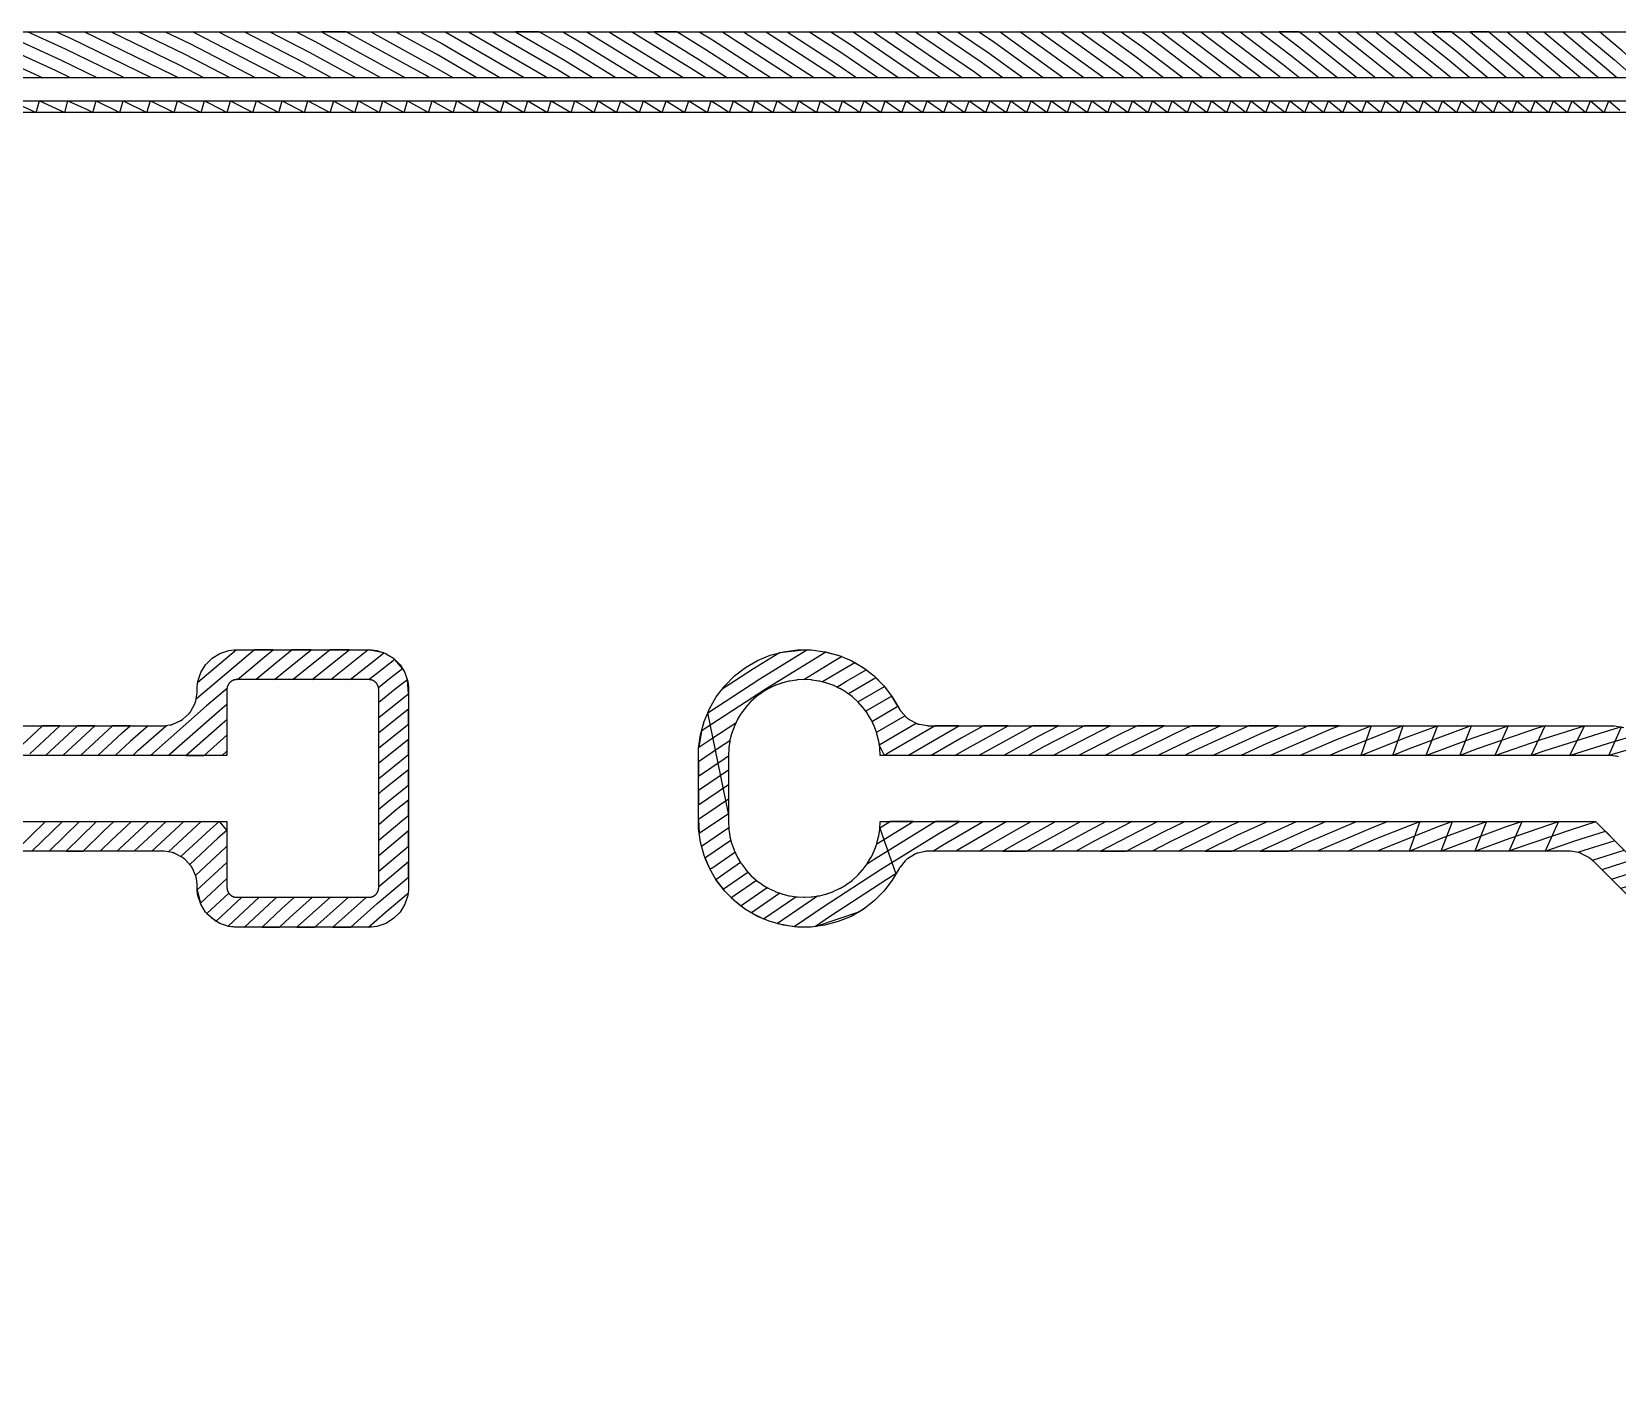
# Model space of a CAD drawing. Header units: metres. Extents: x 100 to 171, y -146 to -25.
# Drawn here: x 128.59 to 152.62, y -44.94 to -24.52 of the extents above; entities that cross this region are included whole.
import ezdxf

# ---------------------------------------------------------------- set-up
doc = ezdxf.new("R2010")
doc.units = ezdxf.units.M

msp = doc.modelspace()

# ---------------------------------------------------------------- linework, layer by layer
for points in [[(100.939, -24.525), (169.981, -24.525), (170.046, -24.528), (170.131, -24.541), (170.214, -24.562), (170.295, -24.591), (170.373, -24.627), (170.447, -24.672), (170.516, -24.723), (170.579, -24.781), (170.637, -24.844), (170.688, -24.913), (170.733, -24.987), (170.769, -25.065), (170.798, -25.146), (170.819, -25.229), (170.832, -25.314), (170.835, -25.379), (170.835, -145.421)], [(128.097, -24.525), (129.026, -24.95), (129.589, -25.225), (129.178, -25.225), (128.949, -25.113), (127.665, -24.525), (127.222, -24.525), (127.388, -24.596), (128.761, -25.225)], [(128.962, -24.525), (129.18, -24.625), (130.409, -25.225), (129.999, -25.225), (129.103, -24.788), (128.529, -24.525)], [(130.815, -25.225), (130.743, -25.188), (129.385, -24.525)], [(129.796, -24.525), (130.824, -25.027), (131.206, -25.225)], [(131.597, -25.225), (130.905, -24.866), (130.206, -24.525)], [(130.616, -24.525), (130.986, -24.705), (131.988, -25.225)], [(132.378, -25.225), (131.067, -24.545), (131.027, -24.525)], [(131.42, -24.525), (132.636, -25.156), (132.762, -25.225)], [(133.135, -25.225), (132.721, -24.997), (131.811, -24.525)], [(132.202, -24.525), (132.806, -24.838), (133.508, -25.225)], [(133.881, -25.225), (132.891, -24.68), (132.592, -24.525)], [(134.623, -25.225), (134.548, -25.181), (133.356, -24.525), (132.983, -24.525), (134.255, -25.225)], [(133.729, -24.525), (134.637, -25.025), (134.981, -25.225)], [(135.338, -25.225), (134.726, -24.868), (134.103, -24.525)], [(134.476, -24.525), (134.815, -24.711), (135.696, -25.225)], [(136.053, -25.225), (134.903, -24.555), (134.849, -24.525)], [(135.21, -24.525), (136.411, -25.225)], [(136.757, -25.225), (136.571, -25.11), (135.567, -24.525)], [(137.444, -25.225), (136.756, -24.801), (136.282, -24.525), (135.925, -24.525), (136.664, -24.956), (137.101, -25.225)], [(136.639, -24.525), (136.849, -24.647), (137.787, -25.225)], [(138.13, -25.225), (136.994, -24.525)], [(137.337, -24.525), (138.473, -25.225)], [(138.806, -25.225), (138.618, -25.103), (137.68, -24.525)], [(139.466, -25.225), (138.81, -24.799), (138.366, -24.525), (138.023, -24.525), (138.714, -24.951), (139.136, -25.225)], [(138.709, -24.525), (138.907, -24.647), (139.796, -25.225)], [(139.38, -24.525), (140.456, -25.225), (140.126, -25.225), (139.05, -24.525)], [(140.04, -24.525), (140.786, -25.01), (141.099, -25.225), (140.781, -25.225), (140.686, -25.16), (139.71, -24.525)], [(141.417, -25.225), (140.886, -24.861), (140.37, -24.525)], [(140.7, -24.525), (140.986, -24.711), (141.735, -25.225)], [(142.053, -25.225), (141.086, -24.561), (141.03, -24.525)], [(141.351, -24.525), (142.371, -25.225)], [(142.69, -25.225), (141.669, -24.525)], [(141.987, -24.525), (142.878, -25.136), (143.001, -25.225)], [(143.308, -25.225), (142.981, -24.989), (142.306, -24.525)], [(142.624, -24.525), (143.085, -24.841), (143.616, -25.225)], [(143.923, -25.225), (143.189, -24.694), (142.942, -24.525)], [(143.26, -24.525), (143.292, -24.547), (144.23, -25.225)], [(144.537, -25.225), (143.569, -24.525)], [(143.876, -24.525), (144.845, -25.225)], [(145.149, -25.225), (145.095, -25.184), (144.183, -24.525)], [(144.491, -24.525), (145.202, -25.039), (145.446, -25.225)], [(145.744, -25.225), (145.309, -24.894), (144.798, -24.525)], [(145.105, -24.525), (145.416, -24.75), (146.041, -25.225)], [(146.338, -25.225), (145.523, -24.605), (145.412, -24.525)], [(145.715, -24.525), (146.635, -25.225)], [(146.933, -25.225), (146.013, -24.525)], [(146.31, -24.525), (147.23, -25.225)], [(146.904, -24.525), (147.556, -25.021), (147.811, -25.225), (147.523, -25.225), (147.445, -25.162), (146.607, -24.525)], [(148.089, -24.525), (148.963, -25.225), (148.675, -25.225), (147.888, -24.595), (147.796, -24.525), (147.499, -24.525), (147.777, -24.737), (148.387, -25.225), (148.099, -25.225), (147.666, -24.879), (147.201, -24.525)], [(149.251, -25.225), (148.377, -24.525)], [(148.665, -24.525), (149.539, -25.225)], [(149.827, -25.225), (149.823, -25.221), (148.953, -24.525)], [(149.241, -24.525), (149.937, -25.082), (150.107, -25.225)], [(150.945, -25.225), (150.279, -24.665), (150.105, -24.525), (149.817, -24.525), (150.165, -24.804), (150.666, -25.225), (150.386, -25.225), (150.051, -24.943), (149.529, -24.525)], [(151.504, -25.225), (150.672, -24.525), (150.393, -24.525), (150.393, -24.525), (151.225, -25.225)], [(150.952, -24.525), (151.784, -25.225)], [(152.064, -25.225), (151.232, -24.525)], [(151.511, -24.525), (152.343, -25.225), (152.343, -25.225)], [(152.615, -25.225), (152.46, -25.088), (151.791, -24.525)], [(152.07, -24.525), (152.578, -24.952), (152.886, -25.225)], [(153.158, -25.225), (152.695, -24.816), (152.35, -24.525)], [(169.96, -25.225), (100.96, -25.225)], [(101.135, -25.575), (169.785, -25.575), (169.785, -145.225)], [(128.275, -25.575), (128.659, -25.751), (128.708, -25.575), (129.091, -25.751), (129.14, -25.575), (129.429, -25.707), (129.517, -25.751), (129.568, -25.575), (129.928, -25.751), (129.978, -25.575), (130.338, -25.751), (130.389, -25.575), (130.748, -25.751), (130.799, -25.575), (131.159, -25.751), (131.209, -25.575), (131.288, -25.614), (131.552, -25.751), (131.605, -25.575), (131.943, -25.751), (131.996, -25.575), (132.334, -25.751), (132.387, -25.575), (132.725, -25.751), (132.777, -25.575), (133.084, -25.734), (133.114, -25.751), (133.168, -25.575), (133.169, -25.576), (133.487, -25.751), (133.542, -25.575), (133.86, -25.751), (133.915, -25.575), (134.234, -25.751), (134.288, -25.575), (134.607, -25.751), (134.661, -25.575), (134.98, -25.751), (135.035, -25.575), (135.07, -25.595), (135.338, -25.751), (135.394, -25.575), (135.695, -25.751), (135.751, -25.575), (136.053, -25.751), (136.109, -25.575), (136.41, -25.751), (136.466, -25.575), (136.767, -25.751), (136.824, -25.575), (136.989, -25.671), (137.118, -25.751), (137.176, -25.575), (137.461, -25.751), (137.519, -25.575), (137.804, -25.751), (137.862, -25.575), (138.147, -25.751), (138.205, -25.575), (138.49, -25.751), (138.548, -25.575), (138.833, -25.751), (138.891, -25.575), (139.02, -25.655), (139.168, -25.751), (139.228, -25.575), (139.498, -25.751), (139.558, -25.575), (139.828, -25.751), (139.888, -25.575), (140.158, -25.751), (140.218, -25.575), (140.488, -25.751), (140.548, -25.575), (140.818, -25.751), (140.878, -25.575), (141.074, -25.702), (141.144, -25.751), (141.207, -25.575), (141.463, -25.751), (141.525, -25.575), (141.781, -25.751), (141.843, -25.575), (142.099, -25.751), (142.161, -25.575), (142.417, -25.751), (142.479, -25.575), (142.735, -25.751), (142.797, -25.575), (143.053, -25.751), (143.116, -25.575), (143.251, -25.668), (143.365, -25.751), (143.43, -25.575), (143.673, -25.751), (143.737, -25.575), (143.98, -25.751), (144.044, -25.575), (144.287, -25.751), (144.351, -25.575), (144.594, -25.751), (144.659, -25.575), (144.902, -25.751), (144.966, -25.575), (145.209, -25.751), (145.273, -25.575), (145.453, -25.705), (145.513, -25.751), (145.58, -25.575), (145.81, -25.751), (145.877, -25.575), (146.107, -25.751), (146.174, -25.575), (146.405, -25.751), (146.471, -25.575), (146.702, -25.751), (146.768, -25.575), (146.999, -25.751), (147.066, -25.575), (147.296, -25.751), (147.363, -25.575), (147.594, -25.751), (147.66, -25.575), (147.79, -25.673), (147.886, -25.751), (147.955, -25.575), (148.174, -25.751), (148.243, -25.575), (148.462, -25.751), (148.531, -25.575), (148.75, -25.751), (148.819, -25.575), (149.038, -25.751), (149.107, -25.575), (149.326, -25.751), (149.395, -25.575), (149.614, -25.751), (149.683, -25.575), (149.902, -25.751), (149.971, -25.575), (150.154, -25.721), (150.188, -25.751), (150.259, -25.575), (150.268, -25.582), (150.468, -25.751), (150.539, -25.575), (150.748, -25.751), (150.819, -25.575), (151.027, -25.751), (151.098, -25.575), (151.307, -25.751), (151.378, -25.575), (151.586, -25.751), (151.657, -25.575), (151.866, -25.751), (151.937, -25.575), (152.145, -25.751), (152.216, -25.575), (152.425, -25.751), (152.496, -25.575), (152.66, -25.713)], [(169.085, -25.751), (101.835, -25.751)], [(122.425, -35.049), (130.575, -35.049), (130.579, -35.049), (130.583, -35.049), (130.587, -35.049), (130.59, -35.049), (130.594, -35.048), (130.686, -35.037), (130.689, -35.036), (130.693, -35.036), (130.697, -35.035), (130.7, -35.034), (130.704, -35.034), (130.707, -35.033), (130.711, -35.032), (130.714, -35.031), (130.717, -35.029), (130.721, -35.028), (130.724, -35.027), (130.728, -35.025), (130.84, -34.976), (130.844, -34.974), (130.847, -34.973), (130.851, -34.971), (130.854, -34.969), (130.857, -34.967), (130.86, -34.965), (130.864, -34.963), (130.867, -34.961), (130.87, -34.959), (130.873, -34.956), (130.876, -34.954), (130.879, -34.952), (130.882, -34.949), (130.972, -34.866), (130.975, -34.863), (130.978, -34.86), (130.98, -34.858), (130.983, -34.855), (130.985, -34.852), (130.988, -34.849), (130.99, -34.846), (130.992, -34.843), (130.995, -34.84), (130.997, -34.836), (130.999, -34.833), (131.001, -34.83), (131.003, -34.827), (131.061, -34.718), (131.063, -34.715), (131.065, -34.712), (131.066, -34.708), (131.068, -34.705), (131.069, -34.701), (131.07, -34.697), (131.072, -34.694), (131.073, -34.69), (131.074, -34.687), (131.075, -34.683), (131.076, -34.679), (131.077, -34.675), (131.077, -34.672), (131.097, -34.55), (131.098, -34.547), (131.098, -34.543), (131.099, -34.54), (131.099, -34.536), (131.099, -34.533), (131.099, -34.529), (131.099, -34.525), (131.099, -34.458), (131.108, -34.379), (131.152, -34.244), (131.226, -34.125), (131.325, -34.026), (131.444, -33.952), (131.579, -33.908), (131.658, -33.899), (133.742, -33.899), (133.821, -33.908), (133.956, -33.952), (133.979, -33.967), (134.075, -34.026), (134.174, -34.125), (134.248, -34.244), (134.292, -34.379), (134.3, -34.458), (134.3, -37.542), (134.292, -37.621), (134.248, -37.756), (134.174, -37.875), (134.075, -37.974), (133.956, -38.048), (133.821, -38.092), (133.742, -38.101), (131.658, -38.101), (131.579, -38.092), (131.444, -38.048), (131.325, -37.974), (131.226, -37.875), (131.152, -37.756), (131.108, -37.621), (131.105, -37.596), (131.099, -37.542), (131.099, -37.475), (131.099, -37.471), (131.099, -37.467), (131.099, -37.463), (131.099, -37.46), (131.098, -37.456), (131.087, -37.364), (131.086, -37.361), (131.086, -37.357), (131.085, -37.353), (131.084, -37.35), (131.084, -37.346), (131.083, -37.343), (131.082, -37.339), (131.081, -37.336), (131.079, -37.333), (131.078, -37.329), (131.077, -37.326), (131.075, -37.322), (131.026, -37.21), (131.024, -37.206), (131.023, -37.203), (131.021, -37.199), (131.019, -37.196), (131.017, -37.193), (131.015, -37.19), (131.013, -37.186), (131.011, -37.183), (131.009, -37.18), (131.006, -37.177), (131.004, -37.174), (131.002, -37.171), (130.999, -37.168), (130.916, -37.078), (130.913, -37.075), (130.91, -37.072), (130.908, -37.07), (130.905, -37.067), (130.902, -37.065), (130.899, -37.062), (130.896, -37.06), (130.893, -37.058), (130.89, -37.055), (130.886, -37.053), (130.883, -37.051), (130.88, -37.049), (130.877, -37.047), (130.768, -36.989), (130.765, -36.987), (130.762, -36.985), (130.758, -36.984), (130.755, -36.982), (130.751, -36.981), (130.747, -36.98), (130.744, -36.978), (130.74, -36.977), (130.737, -36.976), (130.733, -36.975), (130.729, -36.974), (130.725, -36.973), (130.722, -36.973), (130.6, -36.953), (130.597, -36.952), (130.593, -36.952), (130.59, -36.951), (130.586, -36.951), (130.583, -36.951), (130.579, -36.951), (130.575, -36.951), (123.111, -36.951)], [(131.712, -34.35), (132.176, -33.959), (132.251, -33.899), (131.968, -33.899), (131.124, -34.609), (131.081, -34.647)], [(131.107, -34.389), (131.688, -33.899)], [(132.271, -34.35), (132.405, -34.237), (132.827, -33.899), (132.539, -33.899), (132.29, -34.098), (131.991, -34.35)], [(132.84, -34.35), (133.403, -33.899), (133.115, -33.899), (132.552, -34.35)], [(133.416, -34.35), (133.794, -34.047), (133.93, -33.944), (133.691, -33.899), (133.684, -33.905), (133.128, -34.35)], [(133.846, -34.467), (134.016, -34.331), (134.21, -34.183), (134.094, -34.045), (133.905, -34.189), (133.704, -34.35)], [(163.396, -48.24), (152.26, -37.104), (152.258, -37.102), (152.255, -37.1), (152.253, -37.098), (152.218, -37.067), (152.215, -37.064), (152.212, -37.062), (152.209, -37.06), (152.206, -37.057), (152.203, -37.055), (152.2, -37.053), (152.197, -37.051), (152.194, -37.049), (152.19, -37.047), (152.082, -36.989), (152.079, -36.987), (152.075, -36.985), (152.072, -36.984), (152.068, -36.982), (152.065, -36.981), (152.061, -36.98), (152.058, -36.978), (152.054, -36.977), (152.05, -36.976), (152.047, -36.975), (152.043, -36.974), (152.039, -36.973), (152.035, -36.973), (151.914, -36.953), (151.91, -36.952), (151.907, -36.952), (151.903, -36.951), (151.9, -36.951), (151.896, -36.951), (151.893, -36.951), (151.889, -36.951), (142.191, -36.951), (142.186, -36.951), (142.166, -36.951), (142.162, -36.951), (142.159, -36.951), (142.155, -36.952), (142.151, -36.952), (142.148, -36.953), (142.144, -36.953), (142.141, -36.954), (142.137, -36.955), (142.017, -36.982), (142.013, -36.983), (142.01, -36.983), (142.006, -36.985), (142.002, -36.986), (141.999, -36.987), (141.995, -36.988), (141.992, -36.99), (141.988, -36.991), (141.985, -36.993), (141.981, -36.995), (141.978, -36.996), (141.975, -36.998), (141.971, -37), (141.866, -37.065), (141.863, -37.067), (141.86, -37.069), (141.857, -37.071), (141.854, -37.073), (141.851, -37.076), (141.848, -37.078), (141.845, -37.081), (141.842, -37.083), (141.839, -37.086), (141.837, -37.089), (141.834, -37.091), (141.832, -37.094), (141.829, -37.097), (141.751, -37.192), (141.749, -37.195), (141.746, -37.198), (141.744, -37.201), (141.742, -37.203), (141.74, -37.206), (141.739, -37.209), (141.737, -37.212), (141.634, -37.391), (141.506, -37.558), (141.358, -37.706), (141.191, -37.834), (141.009, -37.939), (140.816, -38.019), (140.613, -38.073), (140.405, -38.101), (140.195, -38.101), (139.987, -38.073), (139.784, -38.019), (139.591, -37.939), (139.418, -37.839), (139.409, -37.834), (139.242, -37.706), (139.094, -37.558), (138.966, -37.391), (138.861, -37.209), (138.808, -37.081), (138.781, -37.016), (138.727, -36.813), (138.699, -36.605), (138.699, -35.395), (138.727, -35.187), (138.781, -34.984), (138.861, -34.791), (138.966, -34.609), (139.094, -34.442), (139.242, -34.294), (139.409, -34.166), (139.591, -34.061), (139.784, -33.981), (139.987, -33.927), (140.195, -33.899), (140.405, -33.899), (140.613, -33.927), (140.706, -33.952), (140.816, -33.981), (141.009, -34.061), (141.191, -34.166), (141.358, -34.294), (141.506, -34.442), (141.634, -34.609), (141.737, -34.787), (141.739, -34.791), (141.75, -34.809), (141.752, -34.812), (141.754, -34.815), (141.756, -34.818), (141.758, -34.821), (141.76, -34.823), (141.762, -34.826), (141.765, -34.829), (141.767, -34.832), (141.85, -34.922), (141.853, -34.925), (141.856, -34.928), (141.859, -34.93), (141.861, -34.933), (141.864, -34.935), (141.867, -34.938), (141.87, -34.94), (141.873, -34.942), (141.876, -34.945), (141.88, -34.947), (141.883, -34.949), (141.886, -34.951), (141.889, -34.953), (141.998, -35.011), (142.001, -35.013), (142.005, -35.015), (142.008, -35.016), (142.011, -35.018), (142.015, -35.019), (142.019, -35.02), (142.022, -35.022), (142.026, -35.023), (142.03, -35.024), (142.033, -35.025), (142.037, -35.026), (142.041, -35.027), (142.044, -35.027), (142.166, -35.047), (142.169, -35.048), (142.173, -35.048), (142.176, -35.049), (142.18, -35.049), (142.183, -35.049), (142.187, -35.049), (142.191, -35.049), (152.575, -35.049), (152.723, -35.073)], [(139.15, -36.16), (138.699, -36.469), (138.709, -36.68), (139.15, -36.378), (138.836, -34.852), (139.627, -34.337), (140.338, -33.899), (139.922, -33.944), (139.531, -34.185), (139.053, -34.496)], [(140.292, -34.35), (140.754, -34.066), (140.864, -34.001), (140.629, -33.931), (139.723, -34.489), (138.799, -35.091), (138.742, -35.13), (138.702, -35.376), (138.899, -35.24), (139.264, -35.003)], [(140.795, -34.463), (140.939, -34.374), (141.237, -34.201), (141.064, -34.093), (140.847, -34.22), (140.578, -34.385)], [(122.707, -36.5), (131.55, -36.5), (131.55, -37.5), (131.55, -37.504), (131.55, -37.507), (131.55, -37.511), (131.551, -37.515), (131.551, -37.518), (131.552, -37.522), (131.552, -37.526), (131.553, -37.529), (131.554, -37.533), (131.554, -37.536), (131.555, -37.54), (131.556, -37.544), (131.558, -37.547), (131.559, -37.551), (131.56, -37.554), (131.561, -37.557), (131.563, -37.561), (131.564, -37.564), (131.566, -37.567), (131.568, -37.571), (131.569, -37.574), (131.571, -37.577), (131.573, -37.58), (131.575, -37.583), (131.577, -37.586), (131.58, -37.589), (131.582, -37.592), (131.584, -37.595), (131.586, -37.598), (131.589, -37.601), (131.591, -37.603), (131.594, -37.606), (131.597, -37.609), (131.599, -37.611), (131.602, -37.614), (131.605, -37.616), (131.608, -37.618), (131.611, -37.62), (131.614, -37.623), (131.617, -37.625), (131.62, -37.627), (131.623, -37.629), (131.626, -37.631), (131.629, -37.632), (131.633, -37.634), (131.636, -37.636), (131.639, -37.637), (131.643, -37.639), (131.646, -37.64), (131.649, -37.641), (131.653, -37.642), (131.656, -37.644), (131.66, -37.645), (131.664, -37.646), (131.667, -37.646), (131.671, -37.647), (131.674, -37.648), (131.678, -37.648), (131.682, -37.649), (131.685, -37.649), (131.689, -37.65), (131.693, -37.65), (131.696, -37.65), (131.7, -37.65), (133.7, -37.65), (133.704, -37.65), (133.707, -37.65), (133.711, -37.65), (133.715, -37.649), (133.718, -37.649), (133.722, -37.648), (133.726, -37.648), (133.729, -37.647), (133.733, -37.646), (133.736, -37.646), (133.74, -37.645), (133.744, -37.644), (133.747, -37.642), (133.751, -37.641), (133.754, -37.64), (133.757, -37.639), (133.761, -37.637), (133.764, -37.636), (133.767, -37.634), (133.771, -37.632), (133.774, -37.631), (133.777, -37.629), (133.78, -37.627), (133.783, -37.625), (133.786, -37.623), (133.789, -37.62), (133.792, -37.618), (133.795, -37.616), (133.798, -37.614), (133.801, -37.611), (133.803, -37.609), (133.806, -37.606), (133.809, -37.603), (133.811, -37.601), (133.814, -37.598), (133.816, -37.595), (133.818, -37.592), (133.82, -37.589), (133.823, -37.586), (133.825, -37.583), (133.827, -37.58), (133.829, -37.577), (133.831, -37.574), (133.832, -37.571), (133.834, -37.567), (133.836, -37.564), (133.837, -37.561), (133.839, -37.557), (133.84, -37.554), (133.841, -37.551), (133.842, -37.547), (133.844, -37.544), (133.845, -37.54), (133.846, -37.536), (133.846, -37.533), (133.847, -37.529), (133.848, -37.526), (133.848, -37.522), (133.849, -37.518), (133.849, -37.515), (133.85, -37.511), (133.85, -37.507), (133.85, -37.504), (133.85, -37.5), (133.85, -34.5), (133.85, -34.496), (133.85, -34.493), (133.85, -34.489), (133.849, -34.485), (133.849, -34.482), (133.848, -34.478), (133.848, -34.474), (133.847, -34.471), (133.846, -34.467), (133.846, -34.464), (133.845, -34.46), (133.844, -34.456), (133.842, -34.453), (133.841, -34.449), (133.84, -34.446), (133.839, -34.443), (133.837, -34.439), (133.836, -34.436), (133.834, -34.433), (133.832, -34.429), (133.831, -34.426), (133.829, -34.423), (133.827, -34.42), (133.825, -34.417), (133.823, -34.414), (133.82, -34.411), (133.818, -34.408), (133.816, -34.405), (133.814, -34.402), (133.811, -34.399), (133.809, -34.397), (133.806, -34.394), (133.803, -34.391), (133.801, -34.389), (133.798, -34.386), (133.795, -34.384), (133.792, -34.382), (133.789, -34.38), (133.786, -34.377), (133.783, -34.375), (133.78, -34.373), (133.777, -34.371), (133.774, -34.369), (133.771, -34.368), (133.767, -34.366), (133.764, -34.364), (133.761, -34.363), (133.757, -34.361), (133.754, -34.36), (133.751, -34.359), (133.747, -34.358), (133.744, -34.356), (133.74, -34.355), (133.736, -34.354), (133.733, -34.354), (133.729, -34.353), (133.726, -34.352), (133.722, -34.352), (133.718, -34.351), (133.715, -34.351), (133.711, -34.35), (133.707, -34.35), (133.704, -34.35), (133.7, -34.35), (131.7, -34.35), (131.696, -34.35), (131.693, -34.35), (131.689, -34.35), (131.685, -34.351), (131.682, -34.351), (131.678, -34.352), (131.674, -34.352), (131.671, -34.353), (131.667, -34.354), (131.664, -34.354), (131.66, -34.355), (131.656, -34.356), (131.653, -34.358), (131.649, -34.359), (131.646, -34.36), (131.643, -34.361), (131.639, -34.363), (131.636, -34.364), (131.633, -34.366), (131.629, -34.368), (131.626, -34.369), (131.623, -34.371), (131.62, -34.373), (131.617, -34.375), (131.614, -34.377), (131.611, -34.38), (131.608, -34.382), (131.605, -34.384), (131.602, -34.386), (131.599, -34.389), (131.597, -34.391), (131.594, -34.394), (131.591, -34.397), (131.589, -34.399), (131.586, -34.402), (131.584, -34.405), (131.582, -34.408), (131.58, -34.411), (131.577, -34.414), (131.575, -34.417), (131.573, -34.42), (131.571, -34.423), (131.569, -34.426), (131.568, -34.429), (131.566, -34.433), (131.564, -34.436), (131.563, -34.439), (131.561, -34.443), (131.56, -34.446), (131.559, -34.449), (131.558, -34.453), (131.556, -34.456), (131.555, -34.46), (131.554, -34.464), (131.554, -34.467), (131.553, -34.471), (131.552, -34.474), (131.552, -34.478), (131.551, -34.482), (131.551, -34.485), (131.55, -34.489), (131.55, -34.493), (131.55, -34.496), (131.55, -34.5), (131.55, -35.5), (122.5, -35.5)], [(133.85, -34.925), (134.237, -34.615), (134.3, -34.567), (134.284, -34.353), (134.127, -34.473), (133.85, -34.694)], [(152.638, -35.519), (152.605, -35.511), (152.601, -35.51), (152.598, -35.509), (152.594, -35.509), (152.59, -35.508), (152.556, -35.503), (152.553, -35.503), (152.549, -35.502), (152.545, -35.502), (152.542, -35.502), (152.507, -35.5), (152.504, -35.5), (152.5, -35.5), (141.45, -35.5), (141.45, -35.496), (141.45, -35.493), (141.445, -35.395), (141.445, -35.391), (141.444, -35.387), (141.444, -35.384), (141.444, -35.38), (141.429, -35.283), (141.429, -35.279), (141.428, -35.276), (141.427, -35.272), (141.426, -35.268), (141.402, -35.173), (141.402, -35.17), (141.4, -35.166), (141.399, -35.163), (141.398, -35.159), (141.365, -35.067), (141.364, -35.063), (141.362, -35.06), (141.361, -35.057), (141.359, -35.053), (141.318, -34.964), (141.316, -34.961), (141.314, -34.958), (141.312, -34.955), (141.311, -34.951), (141.26, -34.867), (141.258, -34.864), (141.256, -34.861), (141.254, -34.858), (141.252, -34.855), (141.193, -34.776), (141.191, -34.773), (141.189, -34.77), (141.187, -34.768), (141.184, -34.765), (141.118, -34.692), (141.116, -34.689), (141.113, -34.687), (141.111, -34.684), (141.108, -34.682), (141.035, -34.616), (141.032, -34.613), (141.03, -34.611), (141.027, -34.609), (141.024, -34.607), (140.945, -34.548), (140.942, -34.546), (140.939, -34.544), (140.936, -34.542), (140.933, -34.54), (140.849, -34.489), (140.845, -34.488), (140.842, -34.486), (140.839, -34.484), (140.836, -34.482), (140.747, -34.441), (140.743, -34.439), (140.74, -34.438), (140.737, -34.436), (140.733, -34.435), (140.641, -34.402), (140.637, -34.401), (140.634, -34.4), (140.63, -34.398), (140.627, -34.398), (140.532, -34.374), (140.528, -34.373), (140.524, -34.372), (140.521, -34.371), (140.517, -34.371), (140.42, -34.356), (140.416, -34.356), (140.413, -34.356), (140.409, -34.355), (140.405, -34.355), (140.307, -34.35), (140.304, -34.35), (140.3, -34.35), (140.296, -34.35), (140.293, -34.35), (140.195, -34.355), (140.191, -34.355), (140.187, -34.356), (140.184, -34.356), (140.18, -34.356), (140.083, -34.371), (140.079, -34.371), (140.076, -34.372), (140.072, -34.373), (140.068, -34.374), (139.973, -34.398), (139.97, -34.398), (139.966, -34.4), (139.963, -34.401), (139.959, -34.402), (139.867, -34.435), (139.863, -34.436), (139.86, -34.438), (139.857, -34.439), (139.853, -34.441), (139.764, -34.482), (139.761, -34.484), (139.758, -34.486), (139.755, -34.488), (139.751, -34.489), (139.667, -34.54), (139.664, -34.542), (139.661, -34.544), (139.658, -34.546), (139.655, -34.548), (139.576, -34.607), (139.573, -34.609), (139.57, -34.611), (139.568, -34.613), (139.565, -34.616), (139.492, -34.682), (139.489, -34.684), (139.487, -34.687), (139.484, -34.689), (139.482, -34.692), (139.416, -34.765), (139.413, -34.768), (139.411, -34.77), (139.409, -34.773), (139.407, -34.776), (139.348, -34.855), (139.346, -34.858), (139.344, -34.861), (139.342, -34.864), (139.34, -34.867), (139.289, -34.951), (139.288, -34.955), (139.286, -34.958), (139.284, -34.961), (139.282, -34.964), (139.241, -35.053), (139.239, -35.057), (139.238, -35.06), (139.236, -35.063), (139.235, -35.067), (139.202, -35.159), (139.201, -35.163), (139.2, -35.166), (139.198, -35.17), (139.198, -35.173), (139.174, -35.268), (139.173, -35.272), (139.172, -35.276), (139.171, -35.279), (139.171, -35.283), (139.156, -35.38), (139.156, -35.384), (139.156, -35.387), (139.155, -35.391), (139.155, -35.395), (139.15, -35.493), (139.15, -35.496), (139.15, -35.5), (139.15, -36.5), (139.15, -36.504), (139.15, -36.507), (139.155, -36.605), (139.155, -36.609), (139.156, -36.613), (139.156, -36.616), (139.156, -36.62), (139.171, -36.717), (139.171, -36.721), (139.172, -36.724), (139.173, -36.728), (139.174, -36.732), (139.198, -36.827), (139.198, -36.83), (139.2, -36.834), (139.201, -36.837), (139.202, -36.841), (139.235, -36.933), (139.236, -36.937), (139.238, -36.94), (139.239, -36.943), (139.241, -36.947), (139.282, -37.036), (139.284, -37.039), (139.286, -37.042), (139.288, -37.045), (139.289, -37.049), (139.34, -37.133), (139.342, -37.136), (139.344, -37.139), (139.346, -37.142), (139.348, -37.145), (139.407, -37.224), (139.409, -37.227), (139.411, -37.23), (139.413, -37.232), (139.416, -37.235), (139.482, -37.308), (139.484, -37.311), (139.487, -37.313), (139.489, -37.316), (139.492, -37.318), (139.565, -37.384), (139.568, -37.387), (139.57, -37.389), (139.573, -37.391), (139.576, -37.393), (139.655, -37.452), (139.658, -37.454), (139.661, -37.456), (139.664, -37.458), (139.667, -37.46), (139.751, -37.511), (139.755, -37.512), (139.758, -37.514), (139.761, -37.516), (139.764, -37.518), (139.853, -37.559), (139.857, -37.561), (139.86, -37.562), (139.863, -37.564), (139.867, -37.565), (139.959, -37.598), (139.963, -37.599), (139.966, -37.6), (139.97, -37.602), (139.973, -37.602), (140.068, -37.626), (140.072, -37.627), (140.076, -37.628), (140.079, -37.629), (140.083, -37.629), (140.18, -37.644), (140.184, -37.644), (140.187, -37.644), (140.191, -37.645), (140.195, -37.645), (140.293, -37.65), (140.296, -37.65), (140.3, -37.65), (140.304, -37.65), (140.307, -37.65), (140.405, -37.645), (140.409, -37.645), (140.413, -37.644), (140.416, -37.644), (140.42, -37.644), (140.517, -37.629), (140.521, -37.629), (140.524, -37.628), (140.528, -37.627), (140.532, -37.626), (140.627, -37.602), (140.63, -37.602), (140.634, -37.6), (140.637, -37.599), (140.641, -37.598), (140.733, -37.565), (140.737, -37.564), (140.74, -37.562), (140.743, -37.561), (140.747, -37.559), (140.836, -37.518), (140.839, -37.516), (140.842, -37.514), (140.845, -37.512), (140.849, -37.511), (140.933, -37.46), (140.936, -37.458), (140.939, -37.456), (140.942, -37.454), (140.945, -37.452), (141.024, -37.393), (141.027, -37.391), (141.03, -37.389), (141.032, -37.387), (141.035, -37.384), (141.108, -37.318), (141.111, -37.316), (141.113, -37.313), (141.116, -37.311), (141.118, -37.308), (141.184, -37.235), (141.187, -37.232), (141.189, -37.23), (141.191, -37.227), (141.193, -37.224), (141.252, -37.145), (141.254, -37.142), (141.256, -37.139), (141.258, -37.136), (141.26, -37.133), (141.311, -37.049), (141.312, -37.045), (141.314, -37.042), (141.316, -37.039), (141.318, -37.036), (141.359, -36.947), (141.361, -36.943), (141.362, -36.94), (141.364, -36.937), (141.365, -36.933), (141.398, -36.841), (141.399, -36.837), (141.4, -36.834), (141.402, -36.83), (141.402, -36.827), (141.426, -36.732), (141.427, -36.728), (141.428, -36.724), (141.429, -36.721), (141.429, -36.717), (141.444, -36.62), (141.444, -36.616), (141.444, -36.613), (141.445, -36.609), (141.445, -36.605), (141.45, -36.507), (141.45, -36.504), (141.45, -36.5), (152.293, -36.5), (164, -48.207)], [(141.115, -34.689), (141.124, -34.683), (141.516, -34.455), (141.386, -34.322), (141.032, -34.529), (140.97, -34.567)], [(131.551, -34.485), (131.242, -34.746), (130.389, -35.5), (130.121, -35.5), (130.206, -35.421), (130.633, -35.043)], [(141.326, -34.982), (141.717, -34.754), (141.626, -34.599), (141.232, -34.829)], [(130.66, -35.5), (131.359, -34.882), (131.55, -34.721), (131.55, -34.957), (131.477, -35.018), (130.932, -35.5), (131.204, -35.5), (131.55, -35.194), (131.55, -35.434), (131.475, -35.5)], [(133.85, -36.314), (134.003, -36.185), (134.3, -35.948), (134.3, -35.717), (133.889, -36.046), (133.85, -36.079), (133.85, -35.847), (134.3, -35.486), (134.3, -35.256), (133.85, -35.617), (133.85, -35.386), (134.3, -35.025), (134.3, -34.795), (133.85, -35.155)], [(128.563, -35.474), (129.019, -35.049), (128.755, -35.049), (128.439, -35.343)], [(130.354, -35.049), (130.085, -35.288), (129.857, -35.5), (129.592, -35.5), (129.964, -35.155), (130.083, -35.049), (129.813, -35.049), (129.328, -35.5), (129.063, -35.5), (129.548, -35.049), (129.284, -35.049), (128.799, -35.5), (128.536, -35.5)], [(141.828, -34.898), (141.402, -35.146), (141.395, -35.151)], [(147.35, -35.5), (147.374, -35.489), (148.286, -35.098), (148.407, -35.049), (147.942, -35.049), (147.301, -35.324), (146.918, -35.5), (146.485, -35.5), (147.228, -35.16), (147.485, -35.049), (147.036, -35.049), (146.242, -35.414), (146.065, -35.5), (145.654, -35.5), (146.165, -35.251), (146.604, -35.049), (146.172, -35.049), (146.088, -35.088), (145.244, -35.5), (144.849, -35.5), (145.096, -35.372), (145.756, -35.049), (145.346, -35.049), (145.015, -35.211), (144.458, -35.5), (144.068, -35.5), (144.934, -35.05), (144.936, -35.049), (144.545, -35.049), (143.937, -35.365), (143.692, -35.5), (143.318, -35.5), (143.852, -35.206), (144.154, -35.049), (143.763, -35.049), (142.945, -35.5), (142.583, -35.5), (142.767, -35.392), (143.39, -35.049), (143.017, -35.049), (142.679, -35.236), (142.225, -35.5), (141.868, -35.5), (142.59, -35.079), (142.644, -35.049), (142.283, -35.049), (141.587, -35.455), (141.515, -35.5), (141.437, -35.336), (141.494, -35.301), (141.994, -35.009)], [(153.152, -35.308), (152.542, -35.484), (152.493, -35.5), (152.688, -35.067), (152.438, -35.14), (151.526, -35.429), (151.319, -35.5), (151.531, -35.049), (151.413, -35.087), (150.5, -35.401), (150.234, -35.5), (150.415, -35.049), (150.379, -35.062), (149.466, -35.401), (149.22, -35.5), (149.379, -35.049), (149.336, -35.066), (148.424, -35.43), (148.262, -35.5), (147.805, -35.5), (148.355, -35.264), (148.892, -35.049), (148.735, -35.5), (149.401, -35.233), (149.896, -35.049), (149.718, -35.5), (150.439, -35.231), (150.968, -35.049), (150.766, -35.5), (151.469, -35.258), (152.127, -35.049), (151.897, -35.5), (152.49, -35.312), (152.97, -35.173)], [(139.172, -35.278), (138.999, -35.39), (138.699, -35.596), (138.699, -35.814), (139.099, -35.54), (139.15, -35.507), (139.15, -35.723), (138.699, -36.032), (138.699, -36.25), (139.15, -35.941)], [(133.85, -36.785), (134.232, -36.464), (134.3, -36.409), (134.3, -36.178), (134.117, -36.325), (133.85, -36.55)], [(128.338, -36.951), (128.799, -36.5), (129.057, -36.5), (128.595, -36.951)], [(128.853, -36.951), (129.315, -36.5), (129.573, -36.5), (129.556, -36.516), (129.111, -36.951), (129.369, -36.951), (129.68, -36.647), (129.838, -36.5), (130.102, -36.5), (129.804, -36.777), (129.626, -36.951)], [(129.884, -36.951), (129.928, -36.908), (130.367, -36.5), (130.631, -36.5), (130.146, -36.951)], [(130.411, -36.951), (130.895, -36.5), (131.16, -36.5), (130.662, -36.963)], [(130.85, -37.033), (131.294, -36.622), (131.431, -36.5), (131.55, -36.635), (131.414, -36.755), (130.985, -37.154)], [(140.506, -37.631), (140.499, -37.635), (139.896, -38.049), (140.148, -38.094), (140.599, -37.785), (141.457, -37.227), (142.327, -36.69), (142.654, -36.5), (142.296, -36.5), (142.235, -36.536), (141.36, -37.075), (141.251, -37.146)], [(141.399, -36.84), (141.95, -36.5), (141.607, -36.5), (141.445, -36.6), (141.689, -37.295), (141.553, -37.379), (140.699, -37.934), (140.469, -38.092), (141.128, -37.87), (141.23, -37.803)], [(142.248, -36.951), (142.42, -36.845), (143.011, -36.5), (143.368, -36.5), (142.596, -36.951)], [(142.953, -36.951), (143.477, -36.645), (143.741, -36.5), (144.114, -36.5), (143.566, -36.802), (143.311, -36.951), (143.669, -36.951), (144.487, -36.5), (144.875, -36.5), (144.616, -36.635), (144.042, -36.951)], [(144.415, -36.951), (144.701, -36.793), (145.266, -36.5), (145.657, -36.5), (144.789, -36.951), (145.18, -36.951), (145.743, -36.658), (146.067, -36.5), (146.477, -36.5), (145.824, -36.819), (145.571, -36.951)], [(145.965, -36.951), (146.78, -36.553), (146.895, -36.5), (147.327, -36.5), (146.857, -36.715), (146.375, -36.951), (146.786, -36.951), (146.934, -36.878), (147.759, -36.5), (148.212, -36.5), (147.885, -36.641), (147.208, -36.951), (147.64, -36.951), (147.958, -36.805), (148.669, -36.5), (149.142, -36.5), (148.906, -36.595), (148.075, -36.951)], [(148.532, -36.951), (148.975, -36.761), (149.627, -36.5), (149.47, -36.951), (149.984, -36.745), (150.642, -36.5), (150.464, -36.951), (150.985, -36.757), (151.731, -36.5), (151.529, -36.951), (151.978, -36.796), (152.442, -36.649), (152.585, -36.792), (152.034, -36.967), (152.023, -36.971)], [(152.298, -36.506), (151.921, -36.625), (151.046, -36.926), (150.981, -36.951), (151.178, -36.5), (150.925, -36.587), (150.049, -36.913), (149.955, -36.951), (150.126, -36.5), (149.919, -36.577), (149.043, -36.927), (148.989, -36.951)], [(133.85, -37.255), (134.3, -36.876), (134.3, -36.641), (133.85, -37.02)], [(138.744, -36.875), (139.154, -36.593)], [(131.073, -37.318), (131.535, -36.888), (131.55, -36.875), (131.55, -37.12), (131.099, -37.539), (131.147, -37.74), (131.55, -37.366)], [(139.188, -36.788), (138.823, -37.039), (138.798, -37.057), (138.871, -37.226), (138.927, -37.186), (139.249, -36.965)], [(152.244, -37.089), (152.728, -36.936), (152.872, -37.079), (152.388, -37.232)], [(132.038, -37.65), (131.566, -38.088), (131.817, -38.101), (132.261, -37.689), (132.304, -37.65), (132.576, -37.65), (132.381, -37.822), (132.082, -38.101), (132.346, -38.101), (132.502, -37.955), (132.848, -37.65), (133.119, -37.65), (132.623, -38.089), (132.611, -38.101), (132.882, -38.101), (133.391, -37.65), (133.663, -37.65), (133.153, -38.101), (133.425, -38.101), (133.828, -37.744), (134.3, -37.347), (134.3, -37.111), (133.85, -37.491)], [(139.335, -37.124), (139.031, -37.333), (138.962, -37.383), (139.07, -37.526), (139.134, -37.48), (139.445, -37.267)], [(152.532, -37.376), (153.015, -37.223), (153.159, -37.367), (153.117, -37.379), (152.675, -37.519)], [(139.577, -37.394), (139.238, -37.627), (139.195, -37.658), (139.336, -37.778), (139.341, -37.774), (139.738, -37.502)], [(131.577, -37.586), (131.245, -37.895), (131.385, -38.011), (131.773, -37.65)], [(133.697, -38.101), (133.946, -37.88), (134.296, -37.586)], [(139.931, -37.588), (139.498, -37.885), (139.683, -37.977), (140.171, -37.642)]]:
    msp.add_lwpolyline(points)

doc.saveas('drawing.dxf')
